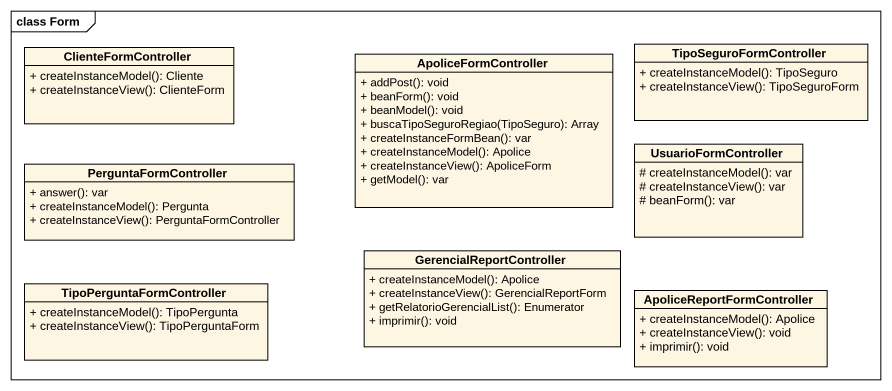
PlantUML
@startuml
mainframe class Form
hide circle
hide empty members
skinparam classAttributeIconSize 0
class ClienteFormController {
  + createInstanceModel(): Cliente
  + createInstanceView(): ClienteForm
}
class ApoliceFormController {
  + addPost(): void
  + beanForm(): void
  + beanModel(): void
  + buscaTipoSeguroRegiao(TipoSeguro): Array
  + createInstanceFormBean(): var
  + createInstanceModel(): Apolice
  + createInstanceView(): ApoliceForm
  + getModel(): var
}
class TipoSeguroFormController {
  + createInstanceModel(): TipoSeguro
  + createInstanceView(): TipoSeguroForm
}
class UsuarioFormController {
  # createInstanceModel(): var
  # createInstanceView(): var
  # beanForm(): var
}
class PerguntaFormController {
  + answer(): var
  + createInstanceModel(): Pergunta
  + createInstanceView(): PerguntaFormController
}
class GerencialReportController {
  + createInstanceModel(): Apolice
  + createInstanceView(): GerencialReportForm
  + getRelatorioGerencialList(): Enumerator
  + imprimir(): void
}
class TipoPerguntaFormController {
  + createInstanceModel(): TipoPergunta
  + createInstanceView(): TipoPerguntaForm
}
class ApoliceReportFormController {
  + createInstanceModel(): Apolice
  + createInstanceView(): void
  + imprimir(): void
}
@enduml
